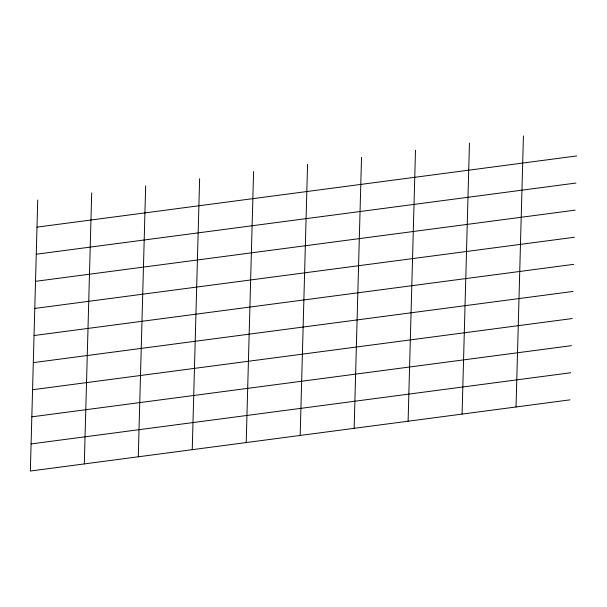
<?xml version="1.0" encoding="UTF-8"?>
<svg xmlns="http://www.w3.org/2000/svg" width="607" height="607" viewBox="0 0 607 607"><rect width="100%" height="100%" fill="white"/><g stroke="black" fill="none" stroke-linecap="round" stroke-linejoin="round"><path stroke-width="0.91" d="M37.733 200.029L30.35 471.032L570.011 399.854M84.312 463.915L91.695 192.912M138.282 456.798L145.665 185.795M192.244 449.681L199.627 178.678M246.214 442.564L253.589 171.553M300.177 435.447L307.559 164.436M354.147 428.322L361.522 157.319M408.109 421.205L415.492 150.202M462.079 414.088L469.454 143.085M516.041 406.971L523.424 135.968M36.989 227.132L576.65 155.946M36.253 254.227L575.914 183.048M35.517 281.329L575.17 210.151M34.781 308.432L574.434 237.254M34.038 335.534L573.698 264.349M33.302 362.629L572.962 291.451M32.566 389.732L572.219 318.554M31.83 416.834L571.483 345.656M31.086 443.929L570.747 372.751"/></g></svg>
